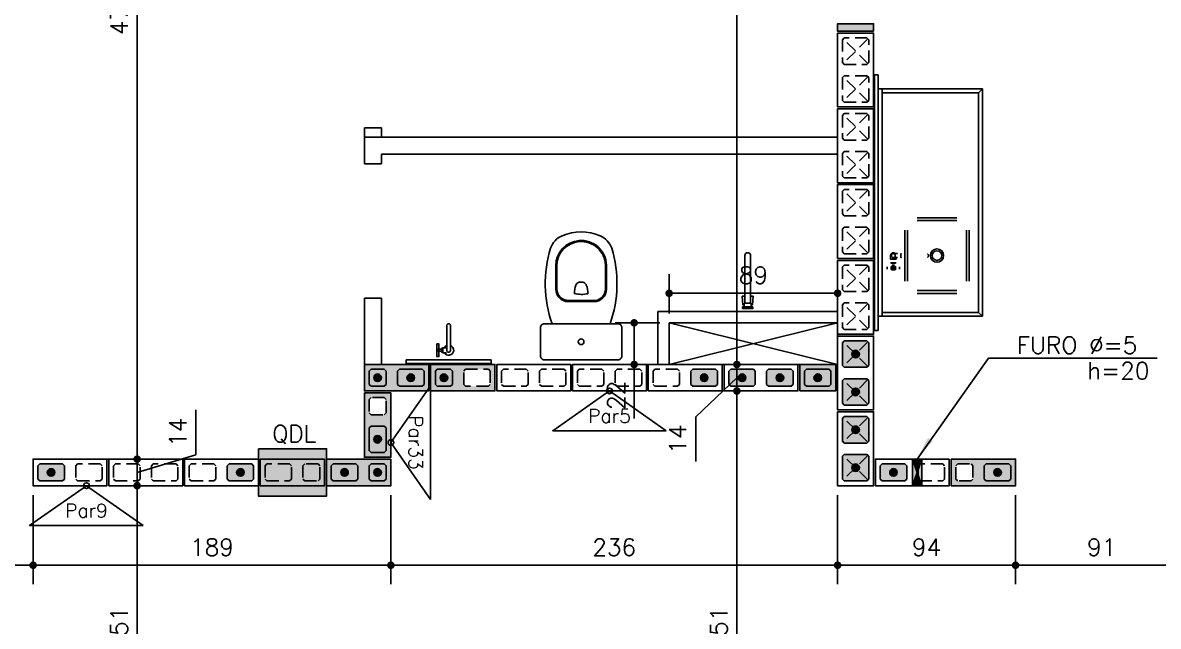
# Model space of a CAD drawing. Extents: x -14651 to 4582, y -13717 to -1290.
# Drawn here: x 1034 to 1634, y -12588 to -12269 of the extents above; entities that cross this region are included whole.
import ezdxf
from ezdxf.enums import TextEntityAlignment as Align

# ---------------------------------------------------------------- set-up
doc = ezdxf.new("R2010")
doc.units = 0
doc.header["$LTSCALE"] = 25
doc.linetypes.add('DASHED2', pattern=[0.375, 0.25, -0.125])
for name, color, linetype in [('203', 1, 'DASHED2'), ('213', 252, 'Continuous'), ('241', 2, 'Continuous'), ('247', 50, 'Continuous'), ('248', 100, 'Continuous'), ('253', 251, 'Continuous'), ('ABERTURAS', 53, 'Continuous'), ('ALVENARIA NÃO ESTRUTURAL', 242, 'Continuous'), ('Arranque', 14, 'Continuous'), ('COTA', 1, 'Continuous'), ('FERRO', 5, 'Continuous'), ('H2', 252, 'Continuous'), ('Linha_fina', 1, 'Continuous'), ('Pena_1', 1, 'Continuous'), ('Pena_2', 2, 'Continuous'), ('PROJ', 252, 'Continuous'), ('T1', 2, 'Continuous'), ('TJANELA', 2, 'Continuous'), ('VIGA', 3, 'Continuous')]:
    doc.layers.add(name, color=color, linetype=linetype)
doc.styles.add('COTA', font='romans.shx')
doc.styles.add('Texto1', font='romans.shx', dxfattribs={"height": 9})
doc.dimstyles.new('forma', dxfattribs={"dimscale": 5, "dimtxt": 1.8, "dimasz": 0.8, "dimexe": 2, "dimexo": 1, "dimgap": 1, "dimtad": 1, "dimdec": 1, "dimzin": 9, "dimtxsty": 'COTA', "dimblk1": 'DOT', "dimblk2": 'DOT', "dimsah": 1, "dimcen": 0, "dimdle": 1, "dimclrd": 256, "dimclre": 256, "dimclrt": 2, "dimadec": 0, "dimazin": 0, "dimtfac": 1, "dimtdec": 0, "dimtmove": 0, "dimatfit": 3, "dimfxl": 1, "dimtolj": 1, "dimtzin": 0, "dimarcsym": 0})

# ---------------------------------------------------------------- blocks, each defined once
blk = doc.blocks.new('P4020')
blk.add_lwpolyline([(-19.5, -9.5), (19.5, -9.5), (19.5, 9.5), (-19.5, 9.5), (-19.5, -9.5)])
at = {"color": 1, "linetype": 'DASHED2'}
for points in [[(-17, -6), (-16, -7), (-4, -7), (-3, -6), (-3, 6), (-4, 7), (-16, 7), (-17, 6), (-17, -6)], [(3, -6), (4, -7), (16, -7), (17, -6), (17, 6), (16, 7), (4, 7), (3, 6), (3, -6)]]:
    blk.add_lwpolyline(points, dxfattribs=at)
at = {"layer": '203', "color": 253}
for p, q in [((-16.5, 6.5), (-3.5, -6.5)), ((-3.5, 6.5), (-16.5, -6.5)), ((16.5, 6.5), (3.5, -6.5)), ((3.5, 6.5), (16.5, -6.5))]:
    blk.add_line(p, q, dxfattribs=at)
blk = doc.blocks.new('P0520')
at = {"layer": '253'}
blk.add_hatch(color=129, dxfattribs=at).paths.add_polyline_path([(2, 9.5), (-2, 9.5), (-2, -9.5), (2, -9.5)])
blk.add_lwpolyline([(2, 9.5), (-2, 9.5), (-2, -9.5), (2, -9.5), (2, 9.5)])
blk = doc.blocks.new('P3515')
at = {"layer": '248'}
h = blk.add_hatch(color=100, dxfattribs=at)
h.paths.add_polyline_path([(17, 7), (-17, 7), (-17, -7), (17, -7)])
h.paths.add_polyline_path([(-5.5, -3.5), (-6.5, -4.5), (-13.5, -4.5), (-14.5, -3.5), (-14.5, 3.5), (-13.5, 4.5), (-6.5, 4.5), (-5.5, 3.5)], flags=16)
h.paths.add_polyline_path([(0.5, 3.5), (1.5, 4.5), (13.5, 4.5), (14.5, 3.5), (14.5, -3.5), (13.5, -4.5), (1.5, -4.5), (0.5, -3.5)], flags=16)
blk.add_lwpolyline([(-17, -7), (17, -7), (17, 7), (-17, 7), (-17, -7)])
at = {"color": 1, "linetype": 'DASHED2'}
for points in [[(-14.5, -3.5), (-13.5, -4.5), (-6.5, -4.5), (-5.5, -3.5), (-5.5, 3.5), (-6.5, 4.5), (-13.5, 4.5), (-14.5, 3.5), (-14.5, -3.5)], [(0.5, -3.5), (1.5, -4.5), (13.5, -4.5), (14.5, -3.5), (14.5, 3.5), (13.5, 4.5), (1.5, 4.5), (0.5, 3.5), (0.5, -3.5)]]:
    blk.add_lwpolyline(points, dxfattribs=at)
blk = doc.blocks.new('P4015', base_point=(5842102.11612, -8124149.02973))
blk.add_lwpolyline([(5842082.61612, -8124156.02973), (5842121.61612, -8124156.02973), (5842121.61612, -8124142.02973), (5842082.61612, -8124142.02973), (5842082.61612, -8124156.02973)])
at = {"color": 1, "linetype": 'DASHED2'}
for points in [[(5842085.11612, -8124152.52973), (5842086.11612, -8124153.52973), (5842098.11612, -8124153.52973), (5842099.11612, -8124152.52973), (5842099.11612, -8124145.52973), (5842098.11612, -8124144.52973), (5842086.11612, -8124144.52973), (5842085.11612, -8124145.52973), (5842085.11612, -8124152.52973)], [(5842105.11612, -8124152.52973), (5842106.11612, -8124153.52973), (5842118.11612, -8124153.52973), (5842119.11612, -8124152.52973), (5842119.11612, -8124145.52973), (5842118.11612, -8124144.52973), (5842106.11612, -8124144.52973), (5842105.11612, -8124145.52973), (5842105.11612, -8124152.52973)]]:
    blk.add_lwpolyline(points, dxfattribs=at)
blk = doc.blocks.new('P2015')
at = {"layer": '247'}
h = blk.add_hatch(color=50, dxfattribs=at)
h.paths.add_polyline_path([(9.5, 7), (-9.5, 7), (-9.5, -7), (9.5, -7)])
h.paths.add_polyline_path([(6, -4.5), (-6, -4.5), (-7, -3.5), (-7, 3.5), (-6, 4.5), (6, 4.5), (7, 3.5), (7, -3.5)], flags=16)
blk.add_lwpolyline([(-9.5, -7), (9.5, -7), (9.5, 7), (-9.5, 7), (-9.5, -7)])
at = {"color": 1, "linetype": 'DASHED2'}
blk.add_lwpolyline([(-7, -3.5), (-6, -4.5), (6, -4.5), (7, -3.5), (7, 3.5), (6, 4.5), (-6, 4.5), (-7, 3.5), (-7, -3.5)], dxfattribs=at)
blk = doc.blocks.new('GR-1409')
at = {"layer": '213'}
h = blk.add_hatch(color=256, dxfattribs=at)
h.paths.add_polyline_path([(-6, 4.5), (-7, 3.5), (-7, -3.5), (-6, -4.5), (6, -4.5), (7, -3.5), (7, 3.5), (6, 4.5)])
h.paths.add_polyline_path([(-2, 0, 1), (2, 0, 1)], flags=16)
at = {"layer": 'Arranque'}
blk.add_hatch(color=256, dxfattribs=at).paths.add_polyline_path([(-2, 0, 1), (2, 0, 1)])
at = {"layer": '213'}
blk.add_lwpolyline([(-7, 3.5), (-6, 4.5), (6, 4.5), (7, 3.5), (7, -3.5), (6, -4.5), (-6, -4.5), (-7, -3.5), (-7, 3.5)], dxfattribs=at)
at = {"layer": 'FERRO', "linetype": 'Continuous'}
blk.add_circle((0, 0), 2, dxfattribs=at)
blk = doc.blocks.new('GR-0909')
at = {"layer": '213'}
h = blk.add_hatch(color=256, dxfattribs=at)
h.paths.add_polyline_path([(3.5, -4.5), (4.5, -3.5), (4.500001, 3.5), (3.500001, 4.5), (-3.499999, 4.5), (-4.499999, 3.5), (-4.5, -3.5), (-3.5, -4.5)])
h.paths.add_polyline_path([(-2, 0, -1), (2, 0, -1)], flags=16)
at = {"layer": 'Arranque'}
blk.add_hatch(color=256, dxfattribs=at).paths.add_polyline_path([(2, 0, 1), (-2, 0, 1)])
at = {"layer": '213'}
blk.add_lwpolyline([(3.500001, 4.5), (4.500001, 3.5), (4.5, -3.5), (3.5, -4.5), (-3.5, -4.5), (-4.5, -3.5), (-4.499999, 3.5), (-3.499999, 4.5), (3.500001, 4.5)], dxfattribs=at)
at = {"layer": 'FERRO', "linetype": 'Continuous'}
blk.add_circle((0, 0), 2, dxfattribs=at)
blk = doc.blocks.new('GR-1414')
at = {"layer": '213'}
h = blk.add_hatch(color=256, dxfattribs=at)
h.paths.add_polyline_path([(6, -7), (7, -6), (7, 6), (6, 7), (-6, 7), (-7, 6), (-7, -6), (-6, -7)])
h.paths.add_polyline_path([(2, 0, 1), (-2, 0, 1)], flags=16)
at = {"layer": 'Arranque'}
blk.add_hatch(color=256, dxfattribs=at).paths.add_polyline_path([(2, 0, 1), (-2, 0, 1)])
at = {"layer": '213'}
for p, q in [((-7, 6), (-6, 7)), ((-7, -6), (-7, 6)), ((-6, 7), (6, 7)), ((6, 7), (7, 6)), ((7, 6), (7, -6)), ((-6, -7), (-7, -6)), ((6, -7), (-6, -7)), ((7, -6), (6, -7))]:
    blk.add_line(p, q, dxfattribs=at)
at = {"layer": 'FERRO', "linetype": 'Continuous'}
blk.add_circle((0, 0), 2, dxfattribs=at)
blk = doc.blocks.new('_IDNPAR_2')
at = {"color": 3}
blk.add_lwpolyline([(1, -0.7), (0, 0), (-1, -0.7)], close=True, dxfattribs=at)
blk.add_circle((0, 0), 0.05, dxfattribs=at)
at = {"layer": '247', "color": 2, "style": 'COTA', "flags": 8}
blk.add_attdef('ID', text='', height=0.24, dxfattribs=at).set_placement((0, -0.438), align=Align.MIDDLE_CENTER)
blk = doc.blocks.new('_Dot')
at = {"color": 0, "linetype": 'ByBlock', "lineweight": -2}
blk.add_line((-0.5, 0), (-1, 0), dxfattribs=at)
at = {"color": 0, "linetype": 'ByBlock', "const_width": 0.5}
blk.add_lwpolyline([(-0.25, 0, 1), (0.25, 0, 1)], format="xyb", close=True, dxfattribs=at)
blk = doc.blocks.new('*D138')
at = {"layer": 'COTA', "lineweight": -2, "transparency": 16777216}
for p, q in [((948.52, -12518.6), (948.52, -12565.62)), ((1039.52, -12518.6), (1039.52, -12565.62)), ((952.52, -12555.62), (1035.52, -12555.62))]:
    blk.add_line(p, q, dxfattribs=at)
at = {"layer": 'Defpoints', "color": 0, "transparency": 16777216}
for p in [(948.52, -12513.6), (1039.52, -12513.6), (1039.52, -12555.62)]:
    blk.add_point(p, dxfattribs=at)
at = {"layer": 'COTA', "lineweight": -2, "transparency": 16777216, "xscale": 4, "yscale": 4, "zscale": 4, "rotation": 180}
blk.add_blockref('_Dot', (948.52, -12555.62), dxfattribs=at)
at = {"layer": 'COTA', "lineweight": -2, "transparency": 16777216, "xscale": 4, "yscale": 4, "zscale": 4}
blk.add_blockref('_Dot', (1039.52, -12555.62), dxfattribs=at)
at = {"layer": 'COTA', "color": 2, "transparency": 16777216, "insert": (994.02, -12546.12), "char_height": 9, "attachment_point": 5, "style": 'COTA'}
blk.add_mtext('\\A1;91 ', dxfattribs=at)
blk = doc.blocks.new('*D139')
at = {"layer": 'COTA', "lineweight": -2, "transparency": 16777216}
for p, q in [((1039.52, -12518.6), (1039.52, -12565.62)), ((1228.52, -12518.6), (1228.52, -12565.62)), ((1043.52, -12555.62), (1224.52, -12555.62))]:
    blk.add_line(p, q, dxfattribs=at)
at = {"layer": 'Defpoints', "color": 0, "transparency": 16777216}
for p in [(1039.52, -12513.6), (1228.52, -12513.6), (1228.52, -12555.62)]:
    blk.add_point(p, dxfattribs=at)
at = {"layer": 'COTA', "lineweight": -2, "transparency": 16777216, "xscale": 4, "yscale": 4, "zscale": 4, "rotation": 180}
blk.add_blockref('_Dot', (1039.52, -12555.62), dxfattribs=at)
at = {"layer": 'COTA', "lineweight": -2, "transparency": 16777216, "xscale": 4, "yscale": 4, "zscale": 4}
blk.add_blockref('_Dot', (1228.52, -12555.62), dxfattribs=at)
at = {"layer": 'COTA', "color": 2, "transparency": 16777216, "insert": (1134.02, -12546.12), "char_height": 9, "attachment_point": 5, "style": 'COTA'}
blk.add_mtext('\\A1;189 ', dxfattribs=at)
blk = doc.blocks.new('*D140')
at = {"layer": 'COTA', "lineweight": -2, "transparency": 16777216}
for p, q in [((1228.52, -12518.6), (1228.52, -12565.62)), ((1464.52, -12518.6), (1464.52, -12565.62)), ((1232.52, -12555.62), (1460.52, -12555.62))]:
    blk.add_line(p, q, dxfattribs=at)
at = {"layer": 'Defpoints', "color": 0, "transparency": 16777216}
for p in [(1228.52, -12513.6), (1464.52, -12513.6), (1464.52, -12555.62)]:
    blk.add_point(p, dxfattribs=at)
at = {"layer": 'COTA', "lineweight": -2, "transparency": 16777216, "xscale": 4, "yscale": 4, "zscale": 4, "rotation": 180}
blk.add_blockref('_Dot', (1228.52, -12555.62), dxfattribs=at)
at = {"layer": 'COTA', "lineweight": -2, "transparency": 16777216, "xscale": 4, "yscale": 4, "zscale": 4}
blk.add_blockref('_Dot', (1464.52, -12555.62), dxfattribs=at)
at = {"layer": 'COTA', "color": 2, "transparency": 16777216, "insert": (1346.52, -12546.12), "char_height": 9, "attachment_point": 5, "style": 'COTA'}
blk.add_mtext('\\A1;236 ', dxfattribs=at)
blk = doc.blocks.new('*D141')
at = {"layer": 'COTA', "lineweight": -2, "transparency": 16777216}
for p, q in [((1464.52, -12518.6), (1464.52, -12565.62)), ((1558.52, -12518.6), (1558.52, -12565.62)), ((1468.52, -12555.62), (1554.52, -12555.62))]:
    blk.add_line(p, q, dxfattribs=at)
at = {"layer": 'Defpoints', "color": 0, "transparency": 16777216}
for p in [(1464.52, -12513.6), (1558.52, -12513.6), (1558.52, -12555.62)]:
    blk.add_point(p, dxfattribs=at)
at = {"layer": 'COTA', "lineweight": -2, "transparency": 16777216, "xscale": 4, "yscale": 4, "zscale": 4, "rotation": 180}
blk.add_blockref('_Dot', (1464.52, -12555.62), dxfattribs=at)
at = {"layer": 'COTA', "lineweight": -2, "transparency": 16777216, "xscale": 4, "yscale": 4, "zscale": 4}
blk.add_blockref('_Dot', (1558.52, -12555.62), dxfattribs=at)
at = {"layer": 'COTA', "color": 2, "transparency": 16777216, "insert": (1511.52, -12546.12), "char_height": 9, "attachment_point": 5, "style": 'COTA'}
blk.add_mtext('\\A1;94 ', dxfattribs=at)
blk = doc.blocks.new('*D142')
at = {"layer": 'COTA', "lineweight": -2, "transparency": 16777216}
for p, q in [((1558.52, -12518.6), (1558.52, -12565.62)), ((1649.52, -12518.6), (1649.52, -12565.62)), ((1562.52, -12555.62), (1645.52, -12555.62))]:
    blk.add_line(p, q, dxfattribs=at)
at = {"layer": 'Defpoints', "color": 0, "transparency": 16777216}
for p in [(1558.52, -12513.6), (1649.52, -12513.6), (1649.52, -12555.62)]:
    blk.add_point(p, dxfattribs=at)
at = {"layer": 'COTA', "lineweight": -2, "transparency": 16777216, "xscale": 4, "yscale": 4, "zscale": 4, "rotation": 180}
blk.add_blockref('_Dot', (1558.52, -12555.62), dxfattribs=at)
at = {"layer": 'COTA', "lineweight": -2, "transparency": 16777216, "xscale": 4, "yscale": 4, "zscale": 4}
blk.add_blockref('_Dot', (1649.52, -12555.62), dxfattribs=at)
at = {"layer": 'COTA', "color": 2, "transparency": 16777216, "insert": (1604.02, -12546.12), "char_height": 9, "attachment_point": 5, "style": 'COTA'}
blk.add_mtext('\\A1;91 ', dxfattribs=at)
blk = doc.blocks.new('*D244')
at = {"layer": 'COTA', "lineweight": -2, "transparency": 16777216}
for p, q in [((1027.84, -12028.6), (1104.47, -12028.6)), ((1094.47, -12032.6), (1094.47, -12495.6)), ((1044.52, -12499.6), (1104.47, -12499.6))]:
    blk.add_line(p, q, dxfattribs=at)
at = {"layer": 'Defpoints', "color": 0, "transparency": 16777216}
for p in [(1022.84, -12028.6), (1039.52, -12499.6), (1094.47, -12499.6)]:
    blk.add_point(p, dxfattribs=at)
at = {"layer": 'COTA', "lineweight": -2, "transparency": 16777216, "xscale": 4, "yscale": 4, "zscale": 4}
for p, rotation in [((1094.47, -12028.6), 90), ((1094.47, -12499.6), 270)]:
    blk.add_blockref('_Dot', p, dxfattribs=dict(at, rotation=rotation))
at = {"layer": 'COTA', "color": 2, "transparency": 16777216, "insert": (1084.97, -12264.1), "char_height": 9, "attachment_point": 5, "rotation": 90, "style": 'COTA'}
blk.add_mtext('\\A1;471 ', dxfattribs=at)
blk = doc.blocks.new('*D245')
at = {"layer": 'COTA', "lineweight": -2, "transparency": 16777216}
for p, q in [((1125.47, -12497.3), (1125.47, -12473.58)), ((1094.47, -12495.6), (1094.47, -12491.6)), ((1044.52, -12499.6), (1104.47, -12499.6)), ((1094.47, -12506.6), (1125.47, -12497.3)), ((1094.47, -12499.6), (1094.47, -12513.6)), ((1094.47, -12499.6), (1094.47, -12513.6)), ((1099.47, -12513.6), (1104.47, -12513.6)), ((1094.47, -12517.6), (1094.47, -12521.6))]:
    blk.add_line(p, q, dxfattribs=at)
at = {"layer": 'Defpoints', "color": 0, "transparency": 16777216}
for p in [(1039.52, -12499.6), (1094.47, -12513.6), (1094.47, -12513.6)]:
    blk.add_point(p, dxfattribs=at)
at = {"layer": 'COTA', "lineweight": -2, "transparency": 16777216, "xscale": 4, "yscale": 4, "zscale": 4}
for p, rotation in [((1094.47, -12499.6), 270), ((1094.47, -12513.6), 90)]:
    blk.add_blockref('_Dot', p, dxfattribs=dict(at, rotation=rotation))
at = {"layer": 'COTA', "color": 2, "transparency": 16777216, "insert": (1115.97, -12485.44), "char_height": 9, "attachment_point": 5, "rotation": 90, "style": 'COTA'}
blk.add_mtext('\\A1;14 ', dxfattribs=at)
blk = doc.blocks.new('*D246')
at = {"layer": 'COTA', "lineweight": -2, "transparency": 16777216}
for p, q in [((1099.47, -12513.6), (1104.47, -12513.6)), ((1094.47, -12517.6), (1094.47, -12660.6)), ((1209.52, -12664.6), (1084.47, -12664.6))]:
    blk.add_line(p, q, dxfattribs=at)
at = {"layer": 'Defpoints', "color": 0, "transparency": 16777216}
for p in [(1094.47, -12513.6), (1094.47, -12664.6), (1214.52, -12664.6)]:
    blk.add_point(p, dxfattribs=at)
at = {"layer": 'COTA', "lineweight": -2, "transparency": 16777216, "xscale": 4, "yscale": 4, "zscale": 4}
for p, rotation in [((1094.47, -12513.6), 90), ((1094.47, -12664.6), 270)]:
    blk.add_blockref('_Dot', p, dxfattribs=dict(at, rotation=rotation))
at = {"layer": 'COTA', "color": 2, "transparency": 16777216, "insert": (1084.97, -12589.1), "char_height": 9, "attachment_point": 5, "rotation": 90, "style": 'COTA'}
blk.add_mtext('\\A1;151 ', dxfattribs=at)
blk = doc.blocks.new('*D252')
at = {"layer": 'COTA', "lineweight": -2, "transparency": 16777216}
for p, q in [((1416.29, -12463.6), (1421.29, -12463.6)), ((1411.29, -12710.6), (1411.29, -12467.6)), ((1419.02, -12714.6), (1401.29, -12714.6))]:
    blk.add_line(p, q, dxfattribs=at)
at = {"layer": 'Defpoints', "color": 0, "transparency": 16777216}
for p in [(1411.29, -12463.6), (1411.29, -12463.6), (1424.02, -12714.6)]:
    blk.add_point(p, dxfattribs=at)
at = {"layer": 'COTA', "lineweight": -2, "transparency": 16777216, "xscale": 4, "yscale": 4, "zscale": 4}
for p, rotation in [((1411.29, -12463.6), 90), ((1411.29, -12714.6), 270)]:
    blk.add_blockref('_Dot', p, dxfattribs=dict(at, rotation=rotation))
at = {"layer": 'COTA', "color": 2, "transparency": 16777216, "insert": (1401.79, -12589.1), "char_height": 9, "attachment_point": 5, "rotation": 90, "style": 'COTA'}
blk.add_mtext('\\A1;251 ', dxfattribs=at)
blk = doc.blocks.new('*D253')
at = {"layer": 'COTA', "lineweight": -2, "transparency": 16777216}
for p, q in [((1411.29, -12445.6), (1411.29, -12441.6)), ((1409.52, -12449.6), (1401.29, -12449.6)), ((1411.29, -12463.6), (1411.29, -12449.6)), ((1411.29, -12463.6), (1411.29, -12449.6)), ((1411.29, -12456.6), (1389.54, -12477.17)), ((1416.29, -12463.6), (1421.29, -12463.6)), ((1411.29, -12467.6), (1411.29, -12471.6)), ((1389.54, -12477.17), (1389.54, -12500.88))]:
    blk.add_line(p, q, dxfattribs=at)
at = {"layer": 'Defpoints', "color": 0, "transparency": 16777216}
for p in [(1411.29, -12449.6), (1414.52, -12449.6), (1411.29, -12463.6)]:
    blk.add_point(p, dxfattribs=at)
at = {"layer": 'COTA', "lineweight": -2, "transparency": 16777216, "xscale": 4, "yscale": 4, "zscale": 4}
for p, rotation in [((1411.29, -12449.6), 270), ((1411.29, -12463.6), 90)]:
    blk.add_blockref('_Dot', p, dxfattribs=dict(at, rotation=rotation))
at = {"layer": 'COTA', "color": 2, "transparency": 16777216, "insert": (1380.04, -12489.02), "char_height": 9, "attachment_point": 5, "rotation": 90, "style": 'COTA'}
blk.add_mtext('\\A1;14 ', dxfattribs=at)
blk = doc.blocks.new('*D254')
at = {"layer": 'COTA', "lineweight": -2, "transparency": 16777216}
for p, q in [((1411.29, -12445.6), (1411.29, -12032.6)), ((1416.29, -12028.6), (1421.29, -12028.6)), ((1409.52, -12449.6), (1401.29, -12449.6))]:
    blk.add_line(p, q, dxfattribs=at)
at = {"layer": 'Defpoints', "color": 0, "transparency": 16777216}
for p in [(1411.29, -12028.6), (1411.29, -12028.6), (1414.52, -12449.6)]:
    blk.add_point(p, dxfattribs=at)
at = {"layer": 'COTA', "lineweight": -2, "transparency": 16777216, "xscale": 4, "yscale": 4, "zscale": 4}
for p, rotation in [((1411.29, -12028.6), 90), ((1411.29, -12449.6), 270)]:
    blk.add_blockref('_Dot', p, dxfattribs=dict(at, rotation=rotation))
at = {"layer": 'COTA', "color": 2, "transparency": 16777216, "insert": (1401.79, -12239.1), "char_height": 9, "attachment_point": 5, "rotation": 90, "style": 'COTA'}
blk.add_mtext('\\A1;421 ', dxfattribs=at)
blk = doc.blocks.new('layout-inferior 2')
at = {"layer": 'ALVENARIA NÃO ESTRUTURAL'}
for p, q in [((26960.58, -12329.6), (26960.58, -12324.6)), ((26960.58, -12324.6), (26969.58, -12324.6)), ((26969.58, -12324.6), (26969.58, -12329.6)), ((26960.58, -12329.6), (26960.58, -12343.6)), ((27210.58, -12329.6), (26960.58, -12329.6)), ((26969.58, -12343.6), (26969.58, -12338.6)), ((26969.58, -12338.6), (27210.58, -12338.6)), ((26960.58, -12343.6), (26969.58, -12343.6)), ((26960.58, -12449.6), (26960.58, -12414.6)), ((26960.58, -12414.6), (26969.58, -12414.6)), ((26969.58, -12414.6), (26969.58, -12449.6)), ((27115.58, -12449.6), (27115.58, -12421.6)), ((27115.58, -12421.6), (27210.58, -12421.6)), ((27115.58, -12449.6), (27115.58, -12421.6)), ((27115.58, -12421.6), (27210.58, -12421.6)), ((27210.58, -12427.6), (27121.58, -12427.6)), ((27121.58, -12427.6), (27121.58, -12449.6))]:
    blk.add_line(p, q, dxfattribs=at)
at = {"layer": 'Pena_1'}
for p, q in [((27121.58, -12427.6), (27210.58, -12449.6)), ((27210.58, -12427.6), (27121.58, -12449.6))]:
    blk.add_line(p, q, dxfattribs=at)
at = {"layer": 'Pena_2'}
blk.add_lwpolyline([(27121.58, -12427.6), (27210.58, -12427.6), (27210.58, -12449.6), (27121.58, -12449.6), (27121.58, -12427.6)], dxfattribs=at)
at = {"layer": 'PROJ'}
for p, q in [((27232.08, -12296.6), (27230.08, -12296.6)), ((27230.08, -12296.6), (27230.08, -12431.6)), ((27232.08, -12431.6), (27232.08, -12296.6)), ((27232.08, -12424.1), (27232.08, -12304.1)), ((27232.08, -12304.1), (27232.08, -12424.1)), ((27232.08, -12304.1), (27287.08, -12304.1)), ((27234.08, -12424.1), (27234.08, -12304.1)), ((27234.08, -12306.1), (27234.08, -12304.1)), ((27287.08, -12304.1), (27285.08, -12306.1)), ((27287.08, -12304.1), (27287.08, -12424.1)), ((27285.08, -12306.1), (27234.08, -12306.1)), ((27285.08, -12306.1), (27285.08, -12422.1)), ((27252.58, -12372.1), (27273.58, -12372.1)), ((27252.58, -12373.6), (27273.58, -12373.6)), ((27246.08, -12405.6), (27246.08, -12378.6)), ((27247.58, -12405.6), (27247.58, -12378.6)), ((27278.58, -12378.6), (27278.58, -12405.6)), ((27280.08, -12378.6), (27280.08, -12405.6)), ((27238.5, -12393.95), (27238.5, -12392.15)), ((27241.51, -12393.95), (27238.5, -12393.95)), ((27238.51, -12392.15), (27238.51, -12392.15)), ((27238.81, -12394.05), (27238.81, -12393.95)), ((27240.04, -12391.05), (27240.01, -12391.05)), ((27240.01, -12393.15), (27240.03, -12393.15)), ((27240.03, -12393.15), (27240.08, -12393.15)), ((27240.08, -12391.05), (27240.04, -12391.05)), ((27241.21, -12393.95), (27241.21, -12394.05)), ((27241.51, -12393.15), (27241.51, -12393.95)), ((27236.8, -12399.2), (27236.8, -12398.09)), ((27241.49, -12395.96), (27238.53, -12395.96)), ((27241.19, -12399.35), (27238.83, -12399.35)), ((27238.85, -12398.04), (27239.78, -12398.04)), ((27239.01, -12396.16), (27241.01, -12396.16)), ((27240.86, -12399.55), (27239.16, -12399.55)), ((27240.24, -12398.04), (27241.16, -12398.04)), ((27243.21, -12398.09), (27243.21, -12399.2)), ((27273.58, -12410.6), (27252.58, -12410.6)), ((27273.58, -12412.1), (27252.58, -12412.1)), ((27287.08, -12424.1), (27232.08, -12424.1)), ((27232.08, -12424.1), (27234.08, -12424.1)), ((27234.08, -12422.1), (27285.08, -12422.1)), ((27285.08, -12422.1), (27287.08, -12424.1)), ((27230.08, -12431.6), (27232.08, -12431.6)), ((26982.58, -12447.1), (27027.58, -12447.1)), ((26982.58, -12449.1), (26982.58, -12447.1)), ((27027.58, -12447.1), (27027.58, -12449.1)), ((27027.58, -12449.1), (26982.58, -12449.1))]:
    blk.add_line(p, q, dxfattribs=at)
for points in [[(27059.77, -12428.1, -0.160999), (27058.91, -12388.2, -0.2149), (27065.08, -12381.6, -0.2), (27085.08, -12381.6, -0.2149), (27091.24, -12388.2, -0.160999), (27090.39, -12428.1)], [(27061.68, -12409.76), (27061.68, -12397.49, -0.391339), (27074.03, -12384.13, -0.428196), (27088.47, -12397.08), (27088.48, -12409.76, -0.416194), (27081.84, -12416.4), (27068.32, -12416.4, -0.413638), (27061.68, -12409.76)], [(27161.53, -12417.15), (27161.53, -12392.1, -1), (27164.63, -12392.1), (27164.63, -12417.15)], [(27160.98, -12419.1, 0.414214), (27161.18, -12418.9), (27161.18, -12417.35, -0.414214), (27161.38, -12417.15), (27164.78, -12417.15), (27164.98, -12417.35), (27164.98, -12418.9, 0.414214), (27165.18, -12419.1)], [(27165.58, -12419.1, -0.414214), (27165.78, -12419.3), (27165.78, -12420.1), (27160.38, -12420.1), (27160.38, -12419.3, -0.414214), (27160.58, -12419.1), (27165.58, -12419.1)], [(27004.05, -12439.61), (27004.05, -12442.1, 0.995421), (27006.1, -12442.1), (27006.11, -12439.61)]]:
    blk.add_lwpolyline(points, format="xyb", dxfattribs=at)
for points in [[(27062.24, -12409.76), (27062.24, -12397.49, -0.391339), (27074.08, -12384.69, -0.428002), (27087.91, -12397.09), (27087.91, -12409.76, -0.416278), (27081.84, -12415.84), (27068.32, -12415.84, -0.413625)], [(27238.81, -12394.05), (27238.81, -12393.95), (27238.5, -12393.95), (27238.5, -12392.13), (27238.51, -12392.15), (27238.51, -12392.15), (27238.51, -12391.98), (27238.55, -12391.74), (27238.63, -12391.51), (27238.74, -12391.29), (27238.89, -12391.1), (27239.07, -12390.93), (27239.22, -12390.82), (27239.44, -12390.71), (27239.67, -12390.64), (27239.91, -12390.6), (27240.01, -12390.6), (27240.25, -12390.62), (27240.49, -12390.68), (27240.71, -12390.77), (27240.8, -12390.82), (27240.99, -12390.97), (27241.08, -12391.05), (27240.06, -12391.05), (27240.05, -12391.05, -0.956818), (27240.06, -12393.15), (27240.07, -12393.15, -0.005512), (27240.05, -12393.15), (27240.08, -12393.15), (27241.51, -12393.15), (27241.51, -12393.95), (27241.21, -12393.95), (27241.21, -12394.05)], [(27238.83, -12398.01, 0.023181), (27238.85, -12398.04), (27239.78, -12398.04), (27239.83, -12398.03), (27239.9, -12398.02), (27240, -12398.01), (27240.09, -12398.01), (27240.17, -12398.03), (27240.24, -12398.04), (27241.16, -12398.04, 0.022959), (27241.18, -12398.01, 0.366689), (27240.99, -12397.84), (27240.62, -12397.84), (27239.4, -12397.84), (27239.03, -12397.84, 0.366483)], [(27239.41, -12398.72), (27239.41, -12398.63), (27239.41, -12398.55), (27239.43, -12398.48), (27239.44, -12398.43), (27239.46, -12398.37), (27239.49, -12398.32), (27239.51, -12398.27), (27239.55, -12398.23), (27239.58, -12398.19), (27239.63, -12398.14), (27239.7, -12398.09), (27239.74, -12398.06), (27239.78, -12398.04), (27239.79, -12398.08), (27239.8, -12398.13, -0.192103), (27240.21, -12398.13), (27240.22, -12398.09), (27240.24, -12398.04), (27240.29, -12398.07), (27240.33, -12398.1), (27240.37, -12398.13), (27240.41, -12398.16), (27240.45, -12398.2), (27240.49, -12398.26), (27240.54, -12398.34), (27240.58, -12398.43), (27240.59, -12398.5), (27240.6, -12398.55), (27240.61, -12398.6), (27240.61, -12398.65), (27240.61, -12398.72), (27240.59, -12398.8), (27240.57, -12398.87), (27240.55, -12398.92), (27240.53, -12398.97), (27240.5, -12399.02), (27240.47, -12399.06), (27240.42, -12399.12), (27240.35, -12399.18), (27240.27, -12399.23), (27240.18, -12399.27), (27240.1, -12399.29), (27240.04, -12399.3), (27239.98, -12399.3), (27239.92, -12399.29), (27239.87, -12399.28), (27239.81, -12399.26), (27239.75, -12399.23), (27239.68, -12399.19), (27239.64, -12399.16), (27239.6, -12399.13), (27239.57, -12399.09), (27239.54, -12399.05), (27239.5, -12398.99), (27239.46, -12398.9), (27239.43, -12398.81)], [(27240.23, -12398.14), (27240.23, -12398.14, -0.017847), (27240.26, -12398.16), (27240.25, -12398.15, -0.017789), (27240.29, -12398.17), (27240.28, -12398.17, -0.021587), (27240.32, -12398.19), (27240.31, -12398.19, -0.027178), (27240.36, -12398.22), (27240.35, -12398.21, -0.016694), (27240.38, -12398.24), (27240.38, -12398.24, -0.029524), (27240.42, -12398.28), (27240.42, -12398.28, -0.024437), (27240.45, -12398.32), (27240.44, -12398.31, -0.02481), (27240.48, -12398.35), (27240.47, -12398.34, -0.023752), (27240.5, -12398.39), (27240.49, -12398.38, -0.022023), (27240.51, -12398.42), (27240.51, -12398.42, -0.022441), (27240.53, -12398.46), (27240.52, -12398.45, -0.022868), (27240.54, -12398.5), (27240.54, -12398.49, -0.020181), (27240.55, -12398.53), (27240.55, -12398.53, -0.015814), (27240.55, -12398.56), (27240.55, -12398.55, -0.015915), (27240.56, -12398.59), (27240.56, -12398.58, -0.025741), (27240.56, -12398.64), (27240.56, -12398.63, -0.018498), (27240.56, -12398.68), (27240.56, -12398.67, -0.017313), (27240.56, -12398.71), (27240.56, -12398.7, -0.018157), (27240.55, -12398.74), (27240.55, -12398.73, -0.018149), (27240.55, -12398.77), (27240.55, -12398.76, -0.018439), (27240.54, -12398.8), (27240.54, -12398.79, -0.018647), (27240.53, -12398.83), (27240.53, -12398.82, -0.018581), (27240.51, -12398.86), (27240.52, -12398.85, -0.021766), (27240.5, -12398.9), (27240.5, -12398.89, -0.026407), (27240.47, -12398.94), (27240.48, -12398.93, -0.026609), (27240.45, -12398.98), (27240.46, -12398.97, -0.026914), (27240.42, -12399.01), (27240.43, -12399, -0.025672), (27240.39, -12399.05), (27240.39, -12399.04, -0.023779), (27240.36, -12399.07), (27240.36, -12399.07, -0.024124), (27240.32, -12399.1), (27240.33, -12399.09, -0.024539), (27240.28, -12399.12), (27240.29, -12399.12, -0.024082), (27240.25, -12399.14), (27240.26, -12399.14, -0.023177), (27240.21, -12399.16), (27240.22, -12399.15, -0.023669), (27240.17, -12399.17), (27240.18, -12399.17, -0.024126), (27240.13, -12399.18), (27240.14, -12399.18, -0.020906), (27240.09, -12399.19), (27240.1, -12399.19, -0.015716), (27240.07, -12399.19), (27240.07, -12399.19, -0.01579), (27240.04, -12399.19), (27240.05, -12399.19, -0.016075), (27240.01, -12399.2), (27240.02, -12399.2, -0.016281), (27239.98, -12399.2), (27239.99, -12399.2, -0.016316), (27239.95, -12399.19), (27239.96, -12399.19, -0.01533), (27239.93, -12399.19), (27239.93, -12399.19, -0.013711), (27239.9, -12399.19), (27239.91, -12399.19, -0.013749), (27239.88, -12399.18), (27239.89, -12399.18, -0.013768), (27239.86, -12399.17), (27239.86, -12399.18, -0.015624), (27239.83, -12399.17), (27239.84, -12399.17, -0.018303), (27239.8, -12399.15), (27239.81, -12399.16, -0.018249), (27239.77, -12399.14), (27239.78, -12399.15, -0.018455), (27239.74, -12399.13), (27239.75, -12399.13, -0.018647), (27239.71, -12399.11), (27239.72, -12399.11, -0.018591), (27239.69, -12399.09), (27239.69, -12399.1, -0.021186), (27239.66, -12399.07), (27239.66, -12399.08, -0.025016), (27239.62, -12399.04), (27239.63, -12399.05, -0.025258), (27239.59, -12399.01), (27239.6, -12399.01, -0.025603), (27239.56, -12398.97), (27239.57, -12398.98, -0.024312), (27239.54, -12398.94), (27239.55, -12398.94, -0.022281), (27239.52, -12398.9), (27239.53, -12398.91, -0.022662), (27239.5, -12398.87), (27239.51, -12398.88, -0.023081), (27239.49, -12398.83), (27239.49, -12398.84, -0.023127), (27239.48, -12398.79), (27239.48, -12398.8, -0.022918), (27239.47, -12398.75), (27239.47, -12398.76, -0.020264), (27239.46, -12398.72), (27239.46, -12398.72, -0.015918), (27239.46, -12398.69), (27239.46, -12398.7, -0.015999), (27239.46, -12398.66), (27239.46, -12398.67, -0.556946)], [(27239.56, -12398.64, -1), (27240.46, -12398.64, -1)], [(27078.59, -12412.21, -0.10791), (27071.57, -12412.17, -0.124585), (27072.34, -12407.71, -0.161338), (27073.21, -12406.52, -0.122351), (27075.08, -12406.06, -0.122351), (27076.94, -12406.52, -0.167944), (27077.81, -12407.71, -0.125904), (27078.59, -12412.21)], [(26999.96, -12442.62), (27001.41, -12442.62), (27001.41, -12443.16), (27001.95, -12443.16), (27001.95, -12443.37), (27002.74, -12443.37, 1.408938), (27006.11, -12439.61), (27006.11, -12429.14, 0.999996), (27004.05, -12429.14), (27004.05, -12439.61, 0.168827), (27002.74, -12440.78), (27001.95, -12440.78), (27001.95, -12440.99), (27001.41, -12440.99), (27001.41, -12441.53), (26999.96, -12441.53), (26999.96, -12438.72), (26998.87, -12438.72), (26998.87, -12445.43), (26999.96, -12445.43), (26999.96, -12442.62)], [(27053.58, -12434.1), (27053.58, -12430.5), (27053.58, -12430.1, -0.414214), (27055.58, -12428.1), (27094.58, -12428.1, -0.414214), (27096.58, -12430.1), (27096.58, -12445.1, -0.414214), (27094.58, -12447.1), (27055.58, -12447.1, -0.414214), (27053.58, -12445.1)]]:
    blk.add_lwpolyline(points, format="xyb", close=True, dxfattribs=at)
for points in [[(27241.42, -12394.05), (27238.6, -12394.05)], [(27242.17, -12393.15), (27240.08, -12393.15), (27240, -12393.15), (27239.93, -12393.15), (27239.87, -12393.14), (27239.82, -12393.13), (27239.8, -12393.13), (27239.78, -12393.12), (27239.76, -12393.12), (27239.74, -12393.11), (27239.73, -12393.11), (27239.71, -12393.11), (27239.7, -12393.1), (27239.68, -12393.1), (27239.66, -12393.09), (27239.64, -12393.08), (27239.63, -12393.08), (27239.61, -12393.07), (27239.59, -12393.06), (27239.57, -12393.06), (27239.55, -12393.04), (27239.51, -12393.03), (27239.48, -12393.01), (27239.45, -12392.99), (27239.42, -12392.97), (27239.36, -12392.92), (27239.31, -12392.88), (27239.26, -12392.83), (27239.21, -12392.78), (27239.16, -12392.72), (27239.12, -12392.66), (27239.08, -12392.59), (27239.05, -12392.52), (27239.02, -12392.45), (27239, -12392.38), (27238.98, -12392.3), (27238.97, -12392.23), (27238.96, -12392.15), (27238.96, -12392.08), (27238.97, -12392), (27238.98, -12391.92), (27238.99, -12391.85), (27239.02, -12391.77), (27239.04, -12391.7), (27239.07, -12391.63), (27239.11, -12391.57), (27239.15, -12391.5), (27239.19, -12391.44), (27239.24, -12391.39), (27239.28, -12391.35), (27239.32, -12391.31), (27239.34, -12391.3), (27239.36, -12391.28), (27239.37, -12391.27), (27239.39, -12391.26), (27239.41, -12391.24), (27239.43, -12391.23), (27239.45, -12391.21), (27239.48, -12391.2), (27239.5, -12391.19), (27239.53, -12391.17), (27239.56, -12391.16), (27239.6, -12391.14), (27239.68, -12391.11), (27239.77, -12391.09), (27239.87, -12391.07), (27239.97, -12391.06), (27240.08, -12391.05)], [(27242.17, -12391.05), (27240.04, -12391.05)], [(27257.99, -12393.09), (27258.13, -12393.01), (27258.26, -12392.91), (27258.37, -12392.78), (27258.47, -12392.63), (27258.53, -12392.46), (27258.57, -12392.28), (27258.59, -12392.1), (27258.57, -12391.92), (27258.53, -12391.74), (27258.47, -12391.58), (27258.37, -12391.43), (27258.26, -12391.3), (27258.13, -12391.19), (27257.99, -12391.11), (27257.98, -12391.11)], [(27241.11, -12396.06), (27238.91, -12396.06)], [(27239.16, -12399.45), (27240.86, -12399.45)], [(27240.62, -12397.07), (27239.4, -12397.07)], [(27239.4, -12397.84), (27240.62, -12397.84)], [(27161.18, -12418.14), (27160.58, -12418.14), (27160.19, -12413.57), (27161.53, -12413.57)], [(27164.63, -12413.57), (27165.89, -12413.57), (27165.57, -12418.14), (27164.98, -12418.14)], [(26999.96, -12442.62), (26999.96, -12442.09), (26999.96, -12442.08), (26999.96, -12441.53)], [(27001.41, -12442.62), (27001.41, -12441.53)], [(27001.95, -12440.99), (27001.95, -12443.16)], [(27003.96, -12440.78), (27002.74, -12440.78)], [(27004.05, -12439.72), (27004.05, -12439.72)], [(27002.74, -12443.37), (27003.91, -12443.37)]]:
    blk.add_lwpolyline(points, dxfattribs=at)
for points in [[(27244.08, -12393.06), (27244.05, -12393), (27244.02, -12392.92), (27244, -12392.85), (27243.99, -12392.79), (27243.98, -12392.73), (27243.97, -12392.67), (27243.96, -12392.6), (27243.95, -12392.52), (27243.94, -12392.44), (27243.94, -12392.36), (27243.93, -12392.28), (27243.93, -12392.19), (27243.93, -12392.1), (27243.93, -12392.01), (27243.93, -12391.93), (27243.94, -12391.84), (27243.94, -12391.76), (27243.95, -12391.68), (27243.96, -12391.61), (27243.97, -12391.54), (27243.98, -12391.47), (27243.99, -12391.41), (27244, -12391.36), (27244.02, -12391.28), (27244.05, -12391.2), (27244.08, -12391.14), (27244.11, -12391.1), (27244.14, -12391.06), (27244.16, -12391.06), (27244.15, -12391.07), (27244.13, -12391.08), (27244.11, -12391.09), (27244.1, -12391.11), (27244.09, -12391.13), (27244.07, -12391.16), (27244.06, -12391.19), (27244.05, -12391.22), (27244.03, -12391.26), (27244.02, -12391.31), (27244, -12391.36), (27243.99, -12391.41), (27243.98, -12391.47), (27243.97, -12391.54), (27243.96, -12391.61), (27243.95, -12391.68), (27243.94, -12391.76), (27243.94, -12391.84), (27243.93, -12391.93), (27243.93, -12392.01), (27243.93, -12392.1), (27243.93, -12392.19), (27243.93, -12392.28), (27243.94, -12392.36), (27243.94, -12392.44), (27243.95, -12392.52), (27243.96, -12392.6), (27243.97, -12392.67), (27243.98, -12392.73), (27243.99, -12392.79), (27244, -12392.85), (27244.02, -12392.9), (27244.03, -12392.94), (27244.05, -12392.98), (27244.06, -12393.02), (27244.07, -12393.05), (27244.09, -12393.07), (27244.1, -12393.09), (27244.11, -12393.11), (27244.13, -12393.13), (27244.16, -12393.15), (27244.17, -12393.15), (27244.14, -12393.14), (27244.11, -12393.1)], [(27238.76, -12399.15), (27238.77, -12399.13), (27238.78, -12399.11), (27238.79, -12399.09), (27238.81, -12399.06), (27238.82, -12399.03), (27238.83, -12399), (27238.85, -12398.96), (27238.86, -12398.92), (27238.87, -12398.89), (27238.88, -12398.86), (27238.89, -12398.83), (27238.89, -12398.81), (27238.9, -12398.78), (27238.9, -12398.75), (27238.9, -12398.73), (27238.91, -12398.7), (27238.91, -12398.67), (27238.91, -12398.64), (27238.91, -12398.62), (27238.91, -12398.59), (27238.9, -12398.56), (27238.9, -12398.52), (27238.89, -12398.48), (27238.88, -12398.44), (27238.87, -12398.4), (27238.86, -12398.37), (27238.85, -12398.34), (27238.84, -12398.3), (27238.82, -12398.27), (27238.81, -12398.24), (27238.79, -12398.21), (27238.78, -12398.19), (27238.77, -12398.17), (27238.76, -12398.15), (27238.76, -12398.14), (27238.76, -12398.13), (27238.78, -12398.13), (27238.8, -12398.12), (27238.81, -12398.11), (27238.83, -12398.1), (27238.84, -12398.09), (27238.84, -12398.07), (27238.85, -12398.06), (27238.85, -12398.04), (27238.87, -12398.09), (27238.9, -12398.15), (27238.92, -12398.22), (27238.95, -12398.3), (27238.97, -12398.39), (27238.98, -12398.48), (27238.99, -12398.57), (27239, -12398.66), (27238.99, -12398.74), (27238.98, -12398.81), (27238.98, -12398.86), (27238.96, -12398.92), (27238.95, -12398.97), (27238.94, -12399.02), (27238.92, -12399.08), (27238.89, -12399.15), (27238.87, -12399.21), (27238.85, -12399.26), (27238.84, -12399.27), (27238.85, -12399.26), (27238.86, -12399.24), (27238.86, -12399.22), (27238.87, -12399.2), (27238.89, -12399.17), (27238.9, -12399.13), (27238.91, -12399.1), (27238.93, -12399.06), (27238.94, -12399.02), (27238.95, -12398.97), (27238.96, -12398.92), (27238.98, -12398.86), (27238.98, -12398.83), (27238.99, -12398.79), (27238.99, -12398.76), (27238.99, -12398.72), (27238.99, -12398.68), (27238.99, -12398.64), (27238.99, -12398.6), (27238.99, -12398.55), (27238.99, -12398.5), (27238.98, -12398.45), (27238.97, -12398.41), (27238.96, -12398.36), (27238.95, -12398.32), (27238.94, -12398.28), (27238.93, -12398.24), (27238.92, -12398.2), (27238.9, -12398.16), (27238.89, -12398.13), (27238.88, -12398.1), (27238.87, -12398.08), (27238.86, -12398.06), (27238.85, -12398.05), (27238.84, -12398.09), (27238.8, -12398.13), (27238.76, -12398.14), (27238.78, -12398.18), (27238.8, -12398.22), (27238.83, -12398.28), (27238.86, -12398.35), (27238.88, -12398.42), (27238.9, -12398.5), (27238.91, -12398.57), (27238.91, -12398.63), (27238.91, -12398.69), (27238.9, -12398.74), (27238.89, -12398.81), (27238.88, -12398.87), (27238.86, -12398.94), (27238.83, -12399.01), (27238.8, -12399.07), (27238.77, -12399.13)], [(27241.03, -12398.81), (27241.02, -12398.74), (27241.02, -12398.69), (27241.02, -12398.64), (27241.02, -12398.57), (27241.03, -12398.49), (27241.04, -12398.42), (27241.05, -12398.37), (27241.06, -12398.32), (27241.08, -12398.25), (27241.11, -12398.17), (27241.13, -12398.11), (27241.16, -12398.05), (27241.17, -12398.07), (27241.16, -12398.04), (27241.16, -12398.06), (27241.15, -12398.07), (27241.14, -12398.09), (27241.13, -12398.12), (27241.12, -12398.15), (27241.1, -12398.19), (27241.09, -12398.23), (27241.08, -12398.27), (27241.06, -12398.32), (27241.05, -12398.37), (27241.04, -12398.42), (27241.03, -12398.48), (27241.03, -12398.51), (27241.02, -12398.55), (27241.02, -12398.59), (27241.02, -12398.64), (27241.02, -12398.69), (27241.02, -12398.74), (27241.03, -12398.79), (27241.04, -12398.84), (27241.04, -12398.88), (27241.05, -12398.92), (27241.06, -12398.97), (27241.08, -12399.01), (27241.09, -12399.05), (27241.1, -12399.09), (27241.11, -12399.13), (27241.13, -12399.16), (27241.14, -12399.19), (27241.15, -12399.21), (27241.16, -12399.23), (27241.17, -12399.26), (27241.18, -12399.28), (27241.16, -12399.25), (27241.14, -12399.2), (27241.12, -12399.14), (27241.09, -12399.07), (27241.07, -12398.99), (27241.05, -12398.9)], [(27241.24, -12398.18), (27241.22, -12398.2), (27241.21, -12398.23), (27241.2, -12398.26), (27241.18, -12398.29), (27241.17, -12398.33), (27241.15, -12398.37), (27241.14, -12398.41), (27241.13, -12398.44), (27241.13, -12398.47), (27241.12, -12398.51), (27241.11, -12398.54), (27241.11, -12398.57), (27241.11, -12398.6), (27241.11, -12398.63), (27241.11, -12398.66), (27241.11, -12398.69), (27241.11, -12398.71), (27241.11, -12398.74), (27241.12, -12398.77), (27241.12, -12398.81), (27241.13, -12398.85), (27241.14, -12398.88), (27241.15, -12398.92), (27241.17, -12398.95), (27241.18, -12398.99), (27241.19, -12399.02), (27241.21, -12399.05), (27241.21, -12399.05), (27241.22, -12399.08), (27241.24, -12399.11), (27241.25, -12399.13), (27241.25, -12399.14), (27241.27, -12399.17), (27241.28, -12399.18), (27241.26, -12399.16), (27241.24, -12399.12), (27241.21, -12399.07), (27241.19, -12399), (27241.16, -12398.94), (27241.14, -12398.86), (27241.12, -12398.79), (27241.11, -12398.73), (27241.11, -12398.67), (27241.11, -12398.61), (27241.11, -12398.55), (27241.12, -12398.49), (27241.14, -12398.43), (27241.16, -12398.35), (27241.19, -12398.28), (27241.22, -12398.22), (27241.24, -12398.17), (27241.26, -12398.15), (27241.25, -12398.16)]]:
    blk.add_lwpolyline(points, close=True, dxfattribs=at)
for centre, radius in [((27263.08, -12392.1), 3.5), ((27263.08, -12392.1), 2.5), ((27240.01, -12398.64), 0.551), ((27240.01, -12398.64), 0.451), ((27075.08, -12437.6), 1.5), ((26999.42, -12442.08), 0.544)]:
    blk.add_circle(centre, radius, dxfattribs=at)
blk = doc.blocks.new('ss')
at = {"layer": 'Linha_fina'}
blk.add_solid([(0, 0), (-2.5, -0.29), (-2.5, 0.3)], dxfattribs=at)
blk = doc.blocks.new('furos-inferior2')
at = {"layer": 'H2'}
for points in [[(1509.03, -12499.6), (1504.03, -12499.6), (1506.52, -12506.61)], [(1506.52, -12506.61), (1504.03, -12499.6), (1504.03, -12513.6)], [(1509.03, -12499.6), (1506.52, -12506.61), (1509.03, -12513.63)], [(1506.52, -12506.61), (1504.03, -12513.6), (1504.03, -12513.63), (1509.03, -12513.63)], [(1509.03, -12513.63), (1506.52, -12506.61), (1504.03, -12513.6), (1504.03, -12513.63)]]:
    blk.add_hatch(color=256, dxfattribs=at).paths.add_polyline_path(points)
at = {"layer": 'Linha_fina'}
for q in [(1506.53, -12499.6), (1633.33, -12446.18)]:
    blk.add_line((1544.2, -12446.18), q, dxfattribs=at)
at = {"layer": 'Pena_2', "ltscale": 0.5}
blk.add_lwpolyline([(1504.03, -12499.6), (1509.03, -12499.6), (1509.03, -12513.63), (1504.03, -12513.63)], close=True, dxfattribs=at)
at = {"layer": 'VIGA', "ltscale": 0.5}
for p, q in [((1509.03, -12499.6), (1504.03, -12513.6)), ((1509.03, -12513.63), (1504.03, -12499.6))]:
    blk.add_line(p, q, dxfattribs=at)
at = {"layer": 'COTA', "xscale": 4.999999999999998, "yscale": 4.999999999999998, "zscale": 4.999999999999998, "rotation": 236.3440974744763}
blk.add_blockref('ss', (1506.53, -12499.6), dxfattribs=at)
at = {"layer": 'T1', "style": 'Texto1'}
for s, p in [('FURO Ø=5', (1559.2, -12443.91)), ('h=20', (1596.46, -12457.39))]:
    blk.add_text(s, height=9, dxfattribs=at).set_placement(p)
blk = doc.blocks.new('*D349')
at = {"layer": 'COTA', "lineweight": -2, "transparency": 16777216}
for p, q in [((1375.52, -12422.6), (1375.52, -12401.98)), ((1464.52, -12422.6), (1464.52, -12401.98)), ((1379.52, -12411.98), (1460.52, -12411.98))]:
    blk.add_line(p, q, dxfattribs=at)
at = {"layer": 'Defpoints', "color": 0, "transparency": 16777216}
for p in [(1464.52, -12411.98), (1375.52, -12427.6), (1464.52, -12427.6)]:
    blk.add_point(p, dxfattribs=at)
at = {"layer": 'COTA', "lineweight": -2, "transparency": 16777216, "xscale": 4, "yscale": 4, "zscale": 4, "rotation": 180}
blk.add_blockref('_Dot', (1375.52, -12411.98), dxfattribs=at)
at = {"layer": 'COTA', "lineweight": -2, "transparency": 16777216, "xscale": 4, "yscale": 4, "zscale": 4}
blk.add_blockref('_Dot', (1464.52, -12411.98), dxfattribs=at)
at = {"layer": 'COTA', "color": 2, "transparency": 16777216, "insert": (1420.02, -12402.48), "char_height": 9, "attachment_point": 5, "style": 'COTA'}
blk.add_mtext('\\A1;89 ', dxfattribs=at)
blk = doc.blocks.new('*D350')
at = {"layer": 'COTA', "lineweight": -2, "transparency": 16777216}
for p, q in [((1370.52, -12427.6), (1347.04, -12427.6)), ((1357.04, -12431.6), (1357.04, -12445.6)), ((1370.52, -12449.6), (1347.04, -12449.6)), ((1357.04, -12449.6), (1357.04, -12478.17))]:
    blk.add_line(p, q, dxfattribs=at)
at = {"layer": 'Defpoints', "color": 0, "transparency": 16777216}
for p in [(1375.52, -12427.6), (1357.04, -12449.6), (1375.52, -12449.6)]:
    blk.add_point(p, dxfattribs=at)
at = {"layer": 'COTA', "lineweight": -2, "transparency": 16777216, "xscale": 4, "yscale": 4, "zscale": 4}
for p, rotation in [((1357.04, -12427.6), 90), ((1357.04, -12449.6), 270)]:
    blk.add_blockref('_Dot', p, dxfattribs=dict(at, rotation=rotation))
at = {"layer": 'COTA', "color": 2, "transparency": 16777216, "insert": (1347.54, -12465.88), "char_height": 9, "attachment_point": 5, "rotation": 90, "style": 'COTA'}
blk.add_mtext('\\A1;22 ', dxfattribs=at)

msp = doc.modelspace()

# ---------------------------------------------------------------- hatches: boundary and pattern name
at = {"layer": 'ABERTURAS', "transparency": 33554457}
msp.add_hatch(color=256, dxfattribs=at).paths.add_polyline_path([(1158.52, -12494.1), (1194.52, -12494.1), (1194.52, -12519.1), (1158.52, -12519.1)])

# ---------------------------------------------------------------- linework, layer by layer
at = {"layer": 'ABERTURAS'}
msp.add_lwpolyline([(1158.52, -12494.1), (1194.52, -12494.1), (1194.52, -12519.1), (1158.52, -12519.1)], close=True, dxfattribs=at)

# ---------------------------------------------------------------- block references
for name, p in [('GR-1414', (1474.02, -12444.1)), ('GR-0909', (1221.52, -12456.6)), ('GR-1409', (1239.02, -12456.6)), ('GR-0909', (1256.52, -12456.6)), ('GR-1409', (1394.02, -12456.6)), ('GR-1409', (1414.02, -12456.6)), ('GR-1409', (1434.02, -12456.6)), ('GR-1409', (1454.02, -12456.6)), ('GR-1414', (1474.02, -12464.1)), ('GR-1414', (1474.02, -12484.1)), ('GR-1409', (1049.02, -12506.6)), ('GR-1409', (1149.02, -12506.6)), ('GR-1409', (1204.02, -12506.6)), ('GR-0909', (1221.52, -12506.6)), ('GR-1414', (1474.02, -12504.1)), ('GR-1409', (1494.02, -12506.6)), ('GR-1409', (1549.02, -12506.6))]:
    msp.add_blockref(name, p)
at = {"rotation": 90}
msp.add_blockref('GR-1409', (1221.52, -12489.1), dxfattribs=at)
at = {"layer": '241'}
for name, p, rotation in [('P0520', (1474.02, -12271.6), 269.9999987685874), ('P4020', (1474.02, -12294.1), 270), ('P4020', (1474.02, -12334.1), 270), ('P4020', (1474.02, -12374.1), 270), ('P4020', (1474.02, -12414.1), 270), ('P4020', (1474.02, -12454.1), 270), ('P4015', (1304.02, -12456.6), 180), ('P4015', (1344.02, -12456.6), 180), ('P4015', (1384.02, -12456.6), 180), ('P4015', (1424.02, -12456.6), 180), ('P3515', (1221.52, -12481.6), 270), ('P4020', (1474.02, -12494.1), 270), ('P4015', (1059.02, -12506.6), 180), ('P4015', (1099.02, -12506.6), 180), ('P4015', (1139.02, -12506.6), 180), ('P3515', (1176.52, -12506.6), 180), ('P3515', (1211.52, -12506.6), 180), ('P4015', (1504.02, -12506.6), 180)]:
    msp.add_blockref(name, p, dxfattribs=dict(at, rotation=rotation))
at = {"layer": '241', "xscale": -1, "rotation": 180}
for p in [(1231.52, -12456.6), (1266.52, -12456.6), (1541.52, -12506.6)]:
    msp.add_blockref('P3515', p, dxfattribs=at)
at = {"layer": '241'}
msp.add_blockref('P2015', (1454.02, -12456.6), dxfattribs=at)
at = {"layer": '247', "linetype": 'Continuous'}
ref = msp.add_blockref('_IDNPAR_2', (1228.52, -12490.86), dxfattribs=dict(at, xscale=-30, yscale=30, zscale=30, rotation=90))
ref.add_attrib('ID', 'Par33', dxfattribs={"color": 2, "height": 7.2, "rotation": 270, "style": 'COTA', "flags": 8}).set_placement((1241.67, -12490.86), align=Align.MIDDLE_CENTER)
at = {"layer": '247', "linetype": 'Continuous', "xscale": 30, "yscale": 30, "zscale": 30}
for p, values in [((1344.02, -12463.6), {'ID': 'Par5'}), ((1067.66, -12513.6), {'ID': 'Par9'})]:
    msp.add_blockref('_IDNPAR_2', p, dxfattribs=at).add_auto_attribs(values)
at = {"layer": 'COTA'}
for name, p in [('furos-inferior2', (0, 0)), ('layout-inferior 2', (-25746.06, 0))]:
    msp.add_blockref(name, p, dxfattribs=at)

# ---------------------------------------------------------------- texts
at = {"layer": 'TJANELA', "style": 'Texto1'}
msp.add_text('QDL', height=9, dxfattribs=at).set_placement((1177.42, -12490.66), align=Align.CENTER)

# ---------------------------------------------------------------- dimensions: what is measured, and where the dimension line sits
at = {"layer": 'COTA'}
for base, p1, p2, override, picture, middle in [((1094.47, -12499.6), (1022.84, -12028.6), (1039.52, -12499.6), {"dimpost": ' '}, '*D244', (1084.97, -12264.1)), ((1411.29, -12028.6), (1414.52, -12449.6), (1411.29, -12028.6), {"dimpost": ' ', "dimtmove": 1}, '*D254', (1401.79, -12239.1)), ((1357.04, -12449.6), (1375.52, -12427.6), (1375.52, -12449.6), {"dimpost": ' '}, '*D350', (1347.54, -12465.88)), ((1411.29, -12463.6), (1424.02, -12714.6), (1411.29, -12463.6), {"dimpost": ' ', "dimtmove": 1}, '*D252', (1401.79, -12589.1)), ((1094.47, -12513.6), (1039.52, -12499.6), (1094.47, -12513.6), {"dimpost": ' ', "dimtmove": 1}, '*D245', (1115.97, -12492.3)), ((1094.47, -12664.6), (1094.47, -12513.6), (1214.52, -12664.6), {"dimpost": ' ', "dimtmove": 1}, '*D246', (1084.97, -12589.1))]:
    dim = msp.add_linear_dim(base=base, p1=p1, p2=p2, angle=90, dimstyle='forma', override=override, dxfattribs=at)
    dim.commit()
    dim.dimension.update_dxf_attribs({"geometry": picture, "text_midpoint": middle})
for base, p1, p2, override, picture, middle in [((1464.52, -12411.98), (1375.52, -12427.6), (1464.52, -12427.6), {"dimpost": ' '}, '*D349', (1420.02, -12402.48)), ((1039.52, -12555.62), (948.52, -12513.6), (1039.52, -12513.6), {"dimpost": ' ', "dimtmove": 1}, '*D138', (994.02, -12546.12)), ((1228.52, -12555.62), (1039.52, -12513.6), (1228.52, -12513.6), {"dimpost": ' ', "dimtmove": 1}, '*D139', (1134.02, -12546.12)), ((1464.52, -12555.62), (1228.52, -12513.6), (1464.52, -12513.6), {"dimpost": ' ', "dimtmove": 1}, '*D140', (1346.52, -12546.12)), ((1558.52, -12555.62), (1464.52, -12513.6), (1558.52, -12513.6), {"dimpost": ' ', "dimtmove": 1}, '*D141', (1511.52, -12546.12)), ((1649.52, -12555.62), (1558.52, -12513.6), (1649.52, -12513.6), {"dimpost": ' ', "dimtmove": 1}, '*D142', (1604.02, -12546.12))]:
    dim = msp.add_linear_dim(base=base, p1=p1, p2=p2, dimstyle='forma', override=override, dxfattribs=at)
    dim.commit()
    dim.dimension.update_dxf_attribs({"geometry": picture, "text_midpoint": middle})
dim = msp.add_linear_dim(base=(1411.29, -12449.6), p1=(1411.29, -12463.6), p2=(1414.52, -12449.6), angle=90, dimstyle='forma', override={"dimpost": ' ', "dimtmove": 1}, dxfattribs=at)
dim.commit()
dim.dimension.update_dxf_attribs({"geometry": '*D253', "text_midpoint": (1389.54, -12482.17), "dimtype": 128})

doc.saveas('drawing.dxf')
